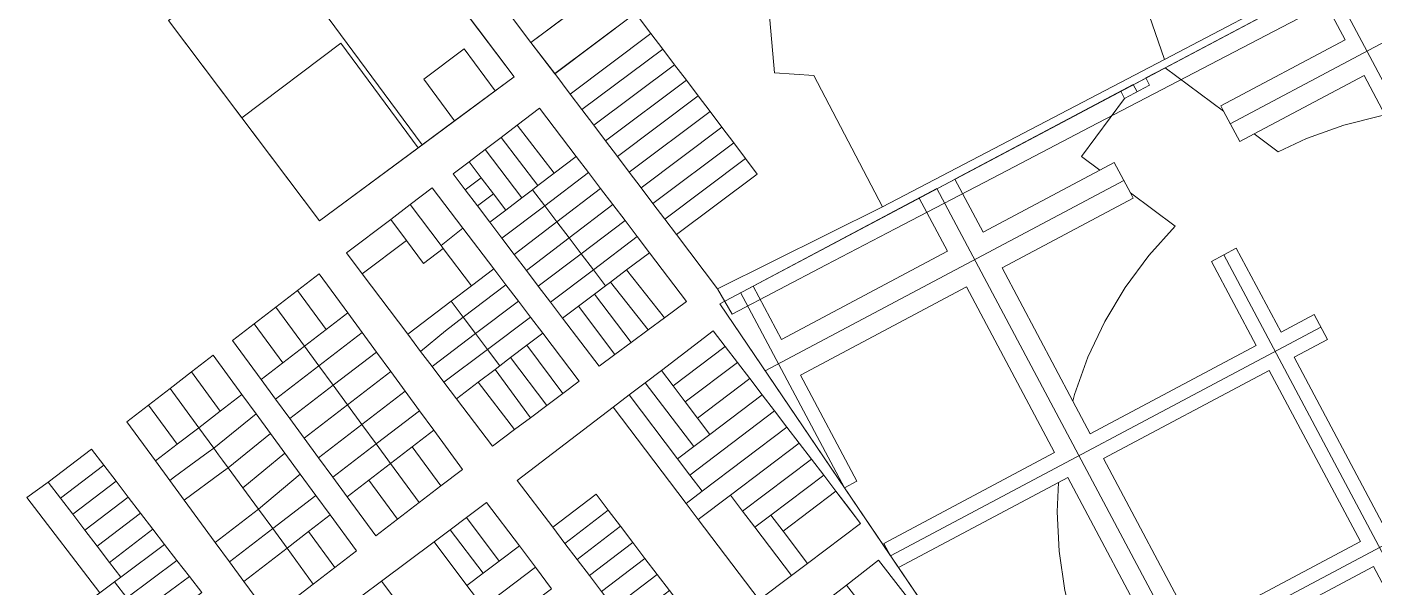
# Model space of a CAD drawing. Header units: metres. Extents: x 3873 to 16340, y -5213 to 3289.
# Drawn here: x 3890 to 4557, y 2263 to 2540 of the extents above; entities that cross this region are included whole.
import ezdxf

# ---------------------------------------------------------------- set-up
doc = ezdxf.new("R2010")
doc.units = ezdxf.units.M
for name, color, linetype, lineweight, plot in [('CONTEXTO-MANZANAS', 8, 'Continuous', 0, False), ('CONTEXTO-PARCELAS', 9, 'Continuous', 0, False), ('LIMITE-INTERVENCION', 30, 'Continuous', 0, False), ('MANZANAS-PROPUESTAS', 33, 'Continuous', 0, False), ('SECTORES', 1, 'Continuous', 0, False), ('VERDE-PROPUESTO', 82, 'Continuous', 0, False), ('VIA-SECUNDARIA', 8, 'Continuous', 0, False), ('VIA-TERCIARIA', 9, 'Continuous', 0, False)]:
    doc.layers.add(name, color=color, linetype=linetype, lineweight=lineweight, plot=plot)

msp = doc.modelspace()

# ---------------------------------------------------------------- linework, layer by layer
at = {"layer": 'CONTEXTO-MANZANAS'}
for points in [[(4063.6, 2605.22), (4078.66, 2585.25), (4090.69, 2569.25), (4092.16, 2567.29), (4131.29, 2515.38), (4079, 2476.76), (4034.79, 2444.07), (3960, 2543.25), (3972.07, 2552.16), (4056.5, 2614.57), (4063.6, 2605.22)], [(4501, 2549.06), (4453.15, 2524.02), (4313.59, 2451), (4231.93, 2410.33), (4211.59, 2437.23), (4205.74, 2444.96), (4199.89, 2452.7), (4194.04, 2460.44), (4188.19, 2468.18), (4182.34, 2475.92), (4176.49, 2483.66), (4170.64, 2491.39), (4164.79, 2499.13), (4158.94, 2506.87), (4151.28, 2517), (4139.46, 2532.41), (4085.43, 2604.3)], [(4124.74, 2485.35), (4132.72, 2491.42), (4143.76, 2499.82), (4161.91, 2475.97), (4167.97, 2468.01), (4174, 2460.07), (4180.1, 2452.1), (4186.1, 2444.22), (4192.16, 2436.26), (4198.19, 2428.29), (4216.6, 2404.04), (4205.66, 2395.94), (4197.63, 2390.04), (4189.13, 2383.76), (4181.1, 2377.82), (4173.29, 2372.04), (4155.22, 2395.85), (4149.19, 2403.79), (4143.13, 2411.76), (4137.29, 2419.47), (4131.22, 2427.44), (4125.16, 2435.41), (4119.1, 2443.37), (4112.99, 2451.41), (4106.95, 2459.38), (4100.96, 2467.26), (4108.93, 2473.31), (4116.81, 2479.31), (4124.74, 2485.35)], [(4070.07, 2444.79), (4079.75, 2452.1), (4090.63, 2460.32), (4105.75, 2440.44), (4121.1, 2420.26), (4127.1, 2412.38), (4133.29, 2404.32), (4139.35, 2396.35), (4145.38, 2388.38), (4163.38, 2364.66), (4155.29, 2358.6), (4147.32, 2352.6), (4139.32, 2346.57), (4131.44, 2340.66), (4120.41, 2332.38), (4102.63, 2355.97), (4096.47, 2364.13), (4090.57, 2371.94), (4084.91, 2379.41), (4078.54, 2387.88), (4055.97, 2417.82), (4048.16, 2428.19), (4070.07, 2444.79)], [(4034.63, 2417.78), (4048.81, 2398.42), (4055.91, 2388.74), (4063, 2379.06), (4070.09, 2369.38), (4077.19, 2359.7), (4084.29, 2350.01), (4091.39, 2340.32), (4105.58, 2320.96), (4094.9, 2312.75), (4084.19, 2304.5), (4073.48, 2296.26), (4062.78, 2288.02), (4048.6, 2307.38), (4041.5, 2317.07), (4034.4, 2326.76), (4027.3, 2336.44), (4020.21, 2346.12), (4013.12, 2355.8), (4006.02, 2365.48), (3991.84, 2384.84), (4002.53, 2393.07), (4013.21, 2401.29), (4023.92, 2409.53), (4034.63, 2417.78)], [(4174.5, 2260.44), (4168.45, 2268.41), (4162.4, 2276.37), (4156.35, 2284.33), (4150.3, 2292.29), (4132.75, 2315.38), (4180.25, 2351.72), (4188.2, 2357.8), (4196.14, 2363.88), (4204.08, 2369.96), (4229.79, 2389.63)], [(4229.79, 2389.63), (4235.71, 2381.88), (4241.78, 2373.93), (4247.85, 2365.99), (4254.02, 2357.93), (4260.09, 2349.98), (4266.25, 2341.92), (4272.32, 2333.97), (4278.4, 2326.03), (4284.47, 2318.08), (4290.54, 2310.13), (4296.68, 2302.11), (4302.75, 2294.16), (4276.44, 2274.4), (4268.44, 2268.4), (4252.44, 2256.38)], [(3982.23, 2377.45), (3996.42, 2358.09), (4003.51, 2348.41), (4010.61, 2338.73), (4017.7, 2329.05), (4025.32, 2318.66), (4033.07, 2308.08), (4040.16, 2298.4), (4053.18, 2280.63), (4042.48, 2272.4), (4031.78, 2264.16), (4010.39, 2247.69), (3997.37, 2265.46), (3990.28, 2275.14), (3983.18, 2284.82), (3967.81, 2305.79), (3960.72, 2315.47), (3953.63, 2325.15), (3939.44, 2344.51), (3950.14, 2352.74), (3960.84, 2360.98), (3971.54, 2369.21), (3982.23, 2377.45)], [(4055.87, 2258.34), (4065.47, 2265.54), (4091.56, 2285.1), (4099.56, 2291.1), (4107.57, 2297.1), (4117.57, 2304.6)], [(4117.57, 2304.6), (4133.81, 2283.04), (4141.79, 2272.45), (4149.76, 2261.87)], [(4287.85, 2257.52), (4295.72, 2263.69), (4311.53, 2275.93), (4333.3, 2247.9)]]:
    msp.add_lwpolyline(points, dxfattribs=at)
at = {"layer": 'CONTEXTO-PARCELAS'}
for points in [[(4231.93, 2410.33), (4313.59, 2451), (4453.17, 2523.96), (4501, 2549.06), (4536.45, 2567.54), (4554.49, 2577.21), (4575.26, 2587.77), (4906.15, 2763.99), (5248.08, 2937.84), (5255.33, 2931.81), (5219.72, 2913.83), (5166.37, 2886.38), (4855.83, 2726.07), (4582.83, 2577.44), (4416.19, 2490.39), (4371.78, 2467.19), (4319.92, 2440.11), (4285.66, 2422.21), (4239.12, 2397.9), (4231.93, 2410.33)], [(4231.93, 2410.33), (4313.59, 2451), (4453.17, 2523.96), (4501, 2549.06), (4536.45, 2567.54), (4554.49, 2577.21), (4575.26, 2587.77), (4906.15, 2763.99), (5248.08, 2937.84), (5255.33, 2931.81), (5219.72, 2913.83), (5166.37, 2886.38), (4855.83, 2726.07), (4582.83, 2577.44), (4416.19, 2490.39), (4371.78, 2467.19), (4319.92, 2440.11), (4285.66, 2422.21), (4239.12, 2397.9), (4231.93, 2410.33)], [(4186.8, 2567.81), (4139.46, 2532.41), (4085.43, 2604.3), (4092.99, 2607.38), (4107.07, 2613.11), (4120.85, 2618.73), (4134.59, 2624.33), (4142.69, 2627.63), (4186.8, 2567.81)], [(4186.8, 2567.81), (4139.46, 2532.41), (4085.43, 2604.3), (4092.99, 2607.38), (4107.07, 2613.11), (4120.85, 2618.73), (4134.59, 2624.33), (4142.69, 2627.63), (4186.8, 2567.81)], [(4056.5, 2614.57), (4068.11, 2599.24), (4023.57, 2565.66), (4085.63, 2481.65), (4083.66, 2480.19), (4045.38, 2532), (3996.35, 2495.05), (3960, 2543.25), (4056.5, 2614.57)], [(4056.5, 2614.57), (4068.11, 2599.24), (4023.57, 2565.66), (4085.63, 2481.65), (4083.66, 2480.19), (4045.38, 2532), (3996.35, 2495.05), (3960, 2543.25), (4056.5, 2614.57)], [(4056.5, 2614.57), (4068.11, 2599.24), (4023.57, 2565.66), (4085.63, 2481.65), (4083.66, 2480.19), (4045.38, 2532), (3996.35, 2495.05), (3960, 2543.25), (4056.5, 2614.57)], [(4186.85, 2567.74), (4227.66, 2597.12), (4220.97, 2606.32), (4225.14, 2609.3), (4229.21, 2612.2), (4236.35, 2615.84), (4239.35, 2610.76), (4283.04, 2607.68), (4281.27, 2588.31), (4253.71, 2590.54), (4191.36, 2546.88), (4151.33, 2516.92), (4139.51, 2532.33), (4186.85, 2567.74)], [(4186.85, 2567.74), (4227.66, 2597.12), (4220.97, 2606.32), (4225.14, 2609.3), (4229.21, 2612.2), (4236.35, 2615.84), (4239.35, 2610.76), (4283.04, 2607.68), (4281.27, 2588.31), (4253.71, 2590.54), (4191.36, 2546.88), (4151.33, 2516.92), (4139.51, 2532.33), (4186.85, 2567.74)], [(4023.57, 2565.66), (4068.11, 2599.24), (4131.29, 2515.38), (4121.85, 2508.41), (4106.38, 2529.32), (4086.41, 2514.29), (4101.73, 2493.55), (4085.63, 2481.65), (4023.57, 2565.66)], [(4023.57, 2565.66), (4068.11, 2599.24), (4131.29, 2515.38), (4121.85, 2508.41), (4106.38, 2529.32), (4086.41, 2514.29), (4101.73, 2493.55), (4085.63, 2481.65), (4023.57, 2565.66)], [(4023.57, 2565.66), (4068.11, 2599.24), (4131.29, 2515.38), (4121.85, 2508.41), (4106.38, 2529.32), (4086.41, 2514.29), (4101.73, 2493.55), (4085.63, 2481.65), (4023.57, 2565.66)], [(4484.6, 2596.9), (4501, 2549.06), (4453.15, 2524.02), (4436.75, 2571.87), (4484.6, 2596.9)], [(4484.6, 2596.9), (4501, 2549.06), (4453.15, 2524.02), (4436.75, 2571.87), (4484.6, 2596.9)], [(4191.31, 2546.95), (4253.65, 2590.62), (4260.16, 2517.43), (4279.6, 2515.97), (4313.59, 2451), (4231.93, 2410.33), (4211.59, 2437.23), (4251.59, 2467.23), (4245.74, 2474.96), (4239.89, 2482.7), (4234.04, 2490.44), (4228.19, 2498.18), (4222.34, 2505.91), (4216.49, 2513.65), (4210.64, 2521.39), (4204.79, 2529.13), (4198.94, 2536.86), (4191.31, 2546.95)], [(4191.31, 2546.95), (4253.65, 2590.62), (4260.16, 2517.43), (4279.6, 2515.97), (4313.59, 2451), (4231.93, 2410.33), (4211.59, 2437.23), (4251.59, 2467.23), (4245.74, 2474.96), (4239.89, 2482.7), (4234.04, 2490.44), (4228.19, 2498.18), (4222.34, 2505.91), (4216.49, 2513.65), (4210.64, 2521.39), (4204.79, 2529.13), (4198.94, 2536.86), (4191.31, 2546.95)], [(4313.59, 2451), (4279.6, 2515.97), (4260.16, 2517.43), (4253.65, 2590.62)], [(4313.59, 2451), (4279.6, 2515.97), (4260.16, 2517.43), (4253.65, 2590.62)], [(4436.75, 2571.87), (4453.15, 2524.02), (4313.59, 2451)], [(4436.75, 2571.87), (4453.15, 2524.02), (4313.59, 2451)], [(4198.94, 2536.86), (4158.94, 2506.87), (4151.28, 2517), (4191.31, 2546.95), (4198.94, 2536.86)], [(4198.94, 2536.86), (4158.94, 2506.87), (4151.28, 2517), (4191.31, 2546.95), (4198.94, 2536.86)], [(4204.79, 2529.13), (4164.79, 2499.13), (4158.94, 2506.87), (4198.94, 2536.86), (4204.79, 2529.13)], [(4204.79, 2529.13), (4164.79, 2499.13), (4158.94, 2506.87), (4198.94, 2536.86), (4204.79, 2529.13)], [(3996.35, 2495.05), (4045.38, 2532), (4083.66, 2480.19), (4034.79, 2444.07), (3996.35, 2495.05)], [(3996.35, 2495.05), (4045.38, 2532), (4083.66, 2480.19), (4034.79, 2444.07), (3996.35, 2495.05)], [(3996.35, 2495.05), (4045.38, 2532), (4083.66, 2480.19), (4034.79, 2444.07), (3996.35, 2495.05)], [(4086.41, 2514.29), (4106.38, 2529.32), (4121.85, 2508.41), (4101.73, 2493.55), (4086.41, 2514.29)], [(4086.41, 2514.29), (4106.38, 2529.32), (4121.85, 2508.41), (4101.73, 2493.55), (4086.41, 2514.29)], [(4086.41, 2514.29), (4106.38, 2529.32), (4121.85, 2508.41), (4101.73, 2493.55), (4086.41, 2514.29)], [(4210.64, 2521.39), (4170.64, 2491.39), (4164.79, 2499.13), (4204.79, 2529.13), (4210.64, 2521.39)], [(4210.64, 2521.39), (4170.64, 2491.39), (4164.79, 2499.13), (4204.79, 2529.13), (4210.64, 2521.39)], [(4216.49, 2513.65), (4176.49, 2483.66), (4170.64, 2491.39), (4210.64, 2521.39), (4216.49, 2513.65)], [(4216.49, 2513.65), (4176.49, 2483.66), (4170.64, 2491.39), (4210.64, 2521.39), (4216.49, 2513.65)], [(4222.34, 2505.91), (4182.34, 2475.92), (4176.49, 2483.66), (4216.49, 2513.65), (4222.34, 2505.91)], [(4222.34, 2505.91), (4182.34, 2475.92), (4176.49, 2483.66), (4216.49, 2513.65), (4222.34, 2505.91)], [(4228.19, 2498.18), (4188.19, 2468.18), (4182.34, 2475.92), (4222.34, 2505.91), (4228.19, 2498.18)], [(4228.19, 2498.18), (4188.19, 2468.18), (4182.34, 2475.92), (4222.34, 2505.91), (4228.19, 2498.18)], [(4132.72, 2491.42), (4143.76, 2499.82), (4161.91, 2475.97), (4150.94, 2467.6), (4132.72, 2491.42)], [(4132.72, 2491.42), (4143.76, 2499.82), (4161.91, 2475.97), (4150.94, 2467.6), (4132.72, 2491.42)], [(4234.04, 2490.44), (4194.04, 2460.44), (4188.19, 2468.18), (4228.19, 2498.18), (4234.04, 2490.44)], [(4234.04, 2490.44), (4194.04, 2460.44), (4188.19, 2468.18), (4228.19, 2498.18), (4234.04, 2490.44)], [(4142.97, 2461.54), (4124.74, 2485.35), (4132.72, 2491.42), (4150.94, 2467.6), (4142.97, 2461.54)], [(4142.97, 2461.54), (4124.74, 2485.35), (4132.72, 2491.42), (4150.94, 2467.6), (4142.97, 2461.54)], [(4239.89, 2482.7), (4199.89, 2452.7), (4194.04, 2460.44), (4234.04, 2490.44), (4239.89, 2482.7)], [(4239.89, 2482.7), (4199.89, 2452.7), (4194.04, 2460.44), (4234.04, 2490.44), (4239.89, 2482.7)], [(4142.97, 2461.54), (4140.29, 2459.47), (4135.04, 2455.47), (4116.81, 2479.31), (4124.74, 2485.35), (4142.97, 2461.54)], [(4142.97, 2461.54), (4140.29, 2459.47), (4135.04, 2455.47), (4116.81, 2479.31), (4124.74, 2485.35), (4142.97, 2461.54)], [(4245.74, 2474.96), (4205.74, 2444.96), (4199.89, 2452.7), (4239.89, 2482.7), (4245.74, 2474.96)], [(4245.74, 2474.96), (4205.74, 2444.96), (4199.89, 2452.7), (4239.89, 2482.7), (4245.74, 2474.96)], [(4127.07, 2449.41), (4120.96, 2457.46), (4114.91, 2465.42), (4108.93, 2473.31), (4116.81, 2479.31), (4135.04, 2455.47), (4127.07, 2449.41)], [(4127.07, 2449.41), (4120.96, 2457.46), (4114.91, 2465.42), (4108.93, 2473.31), (4116.81, 2479.31), (4135.04, 2455.47), (4127.07, 2449.41)], [(4150.94, 2467.6), (4161.91, 2475.97), (4167.97, 2468.01), (4146.32, 2451.54), (4140.29, 2459.47), (4142.97, 2461.54), (4150.94, 2467.6)], [(4150.94, 2467.6), (4161.91, 2475.97), (4167.97, 2468.01), (4146.32, 2451.54), (4140.29, 2459.47), (4142.97, 2461.54), (4150.94, 2467.6)], [(4251.59, 2467.23), (4211.59, 2437.23), (4205.74, 2444.96), (4245.74, 2474.96), (4251.59, 2467.23)], [(4251.59, 2467.23), (4211.59, 2437.23), (4205.74, 2444.96), (4245.74, 2474.96), (4251.59, 2467.23)], [(4108.93, 2473.31), (4114.91, 2465.42), (4106.95, 2459.38), (4100.96, 2467.26), (4108.93, 2473.31)], [(4108.93, 2473.31), (4114.91, 2465.42), (4106.95, 2459.38), (4100.96, 2467.26), (4108.93, 2473.31)], [(4146.32, 2451.54), (4167.97, 2468.01), (4174, 2460.07), (4152.38, 2443.57), (4146.32, 2451.54)], [(4146.32, 2451.54), (4167.97, 2468.01), (4174, 2460.07), (4152.38, 2443.57), (4146.32, 2451.54)], [(4114.91, 2465.42), (4120.96, 2457.46), (4112.99, 2451.41), (4106.95, 2459.38), (4114.91, 2465.42)], [(4114.91, 2465.42), (4120.96, 2457.46), (4112.99, 2451.41), (4106.95, 2459.38), (4114.91, 2465.42)], [(4095.04, 2431.79), (4079.75, 2452.1), (4090.63, 2460.32), (4105.75, 2440.44), (4095.04, 2431.79)], [(4095.04, 2431.79), (4079.75, 2452.1), (4090.63, 2460.32), (4105.75, 2440.44), (4095.04, 2431.79)], [(4095.04, 2431.79), (4079.75, 2452.1), (4090.63, 2460.32), (4105.75, 2440.44), (4095.04, 2431.79)], [(4119.1, 2443.37), (4112.99, 2451.41), (4120.96, 2457.46), (4127.07, 2449.41), (4119.1, 2443.37)], [(4119.1, 2443.37), (4112.99, 2451.41), (4120.96, 2457.46), (4127.07, 2449.41), (4119.1, 2443.37)], [(4119.1, 2443.37), (4127.07, 2449.41), (4135.04, 2455.47), (4140.29, 2459.47), (4146.32, 2451.54), (4125.16, 2435.41), (4119.1, 2443.37)], [(4119.1, 2443.37), (4127.07, 2449.41), (4135.04, 2455.47), (4140.29, 2459.47), (4146.32, 2451.54), (4125.16, 2435.41), (4119.1, 2443.37)], [(4158.44, 2435.6), (4152.38, 2443.57), (4174, 2460.07), (4180.1, 2452.1), (4158.44, 2435.6)], [(4158.44, 2435.6), (4152.38, 2443.57), (4174, 2460.07), (4180.1, 2452.1), (4158.44, 2435.6)], [(4086.35, 2422.97), (4077.85, 2434.35), (4070.07, 2444.79), (4079.75, 2452.1), (4095.04, 2431.79), (4096.13, 2430.35), (4086.35, 2422.97)], [(4086.35, 2422.97), (4077.85, 2434.35), (4070.07, 2444.79), (4079.75, 2452.1), (4095.04, 2431.79), (4096.13, 2430.35), (4086.35, 2422.97)], [(4086.35, 2422.97), (4077.85, 2434.35), (4070.07, 2444.79), (4079.75, 2452.1), (4095.04, 2431.79), (4096.13, 2430.35), (4086.35, 2422.97)], [(4125.16, 2435.41), (4146.32, 2451.54), (4152.38, 2443.57), (4131.22, 2427.44), (4125.16, 2435.41)], [(4125.16, 2435.41), (4146.32, 2451.54), (4152.38, 2443.57), (4131.22, 2427.44), (4125.16, 2435.41)], [(4158.44, 2435.6), (4180.1, 2452.1), (4186.1, 2444.22), (4164.35, 2427.79), (4158.44, 2435.6)], [(4158.44, 2435.6), (4180.1, 2452.1), (4186.1, 2444.22), (4164.35, 2427.79), (4158.44, 2435.6)], [(4048.16, 2428.19), (4070.07, 2444.79), (4077.85, 2434.35), (4055.97, 2417.82), (4048.16, 2428.19)], [(4048.16, 2428.19), (4070.07, 2444.79), (4077.85, 2434.35), (4055.97, 2417.82), (4048.16, 2428.19)], [(4048.16, 2428.19), (4070.07, 2444.79), (4077.85, 2434.35), (4055.97, 2417.82), (4048.16, 2428.19)], [(4137.29, 2419.47), (4131.22, 2427.44), (4152.38, 2443.57), (4158.44, 2435.6), (4137.29, 2419.47)], [(4137.29, 2419.47), (4131.22, 2427.44), (4152.38, 2443.57), (4158.44, 2435.6), (4137.29, 2419.47)], [(4164.35, 2427.79), (4186.1, 2444.22), (4192.16, 2436.26), (4170.41, 2419.82), (4164.35, 2427.79)], [(4164.35, 2427.79), (4186.1, 2444.22), (4192.16, 2436.26), (4170.41, 2419.82), (4164.35, 2427.79)], [(4110.04, 2411.85), (4096.13, 2430.35), (4095.04, 2431.79), (4105.75, 2440.44), (4121.1, 2420.26), (4110.04, 2411.85)], [(4110.04, 2411.85), (4096.13, 2430.35), (4095.04, 2431.79), (4105.75, 2440.44), (4121.1, 2420.26), (4110.04, 2411.85)], [(4110.04, 2411.85), (4096.13, 2430.35), (4095.04, 2431.79), (4105.75, 2440.44), (4121.1, 2420.26), (4110.04, 2411.85)], [(4137.29, 2419.47), (4158.44, 2435.6), (4164.35, 2427.79), (4143.13, 2411.76), (4137.29, 2419.47)], [(4137.29, 2419.47), (4158.44, 2435.6), (4164.35, 2427.79), (4143.13, 2411.76), (4137.29, 2419.47)], [(4198.19, 2428.29), (4186.91, 2419.76), (4178.94, 2413.72), (4176.44, 2411.85), (4170.41, 2419.82), (4192.16, 2436.26), (4198.19, 2428.29)], [(4198.19, 2428.29), (4186.91, 2419.76), (4178.94, 2413.72), (4176.44, 2411.85), (4170.41, 2419.82), (4192.16, 2436.26), (4198.19, 2428.29)], [(4078.54, 2387.88), (4055.97, 2417.82), (4077.85, 2434.35), (4086.35, 2422.97), (4096.13, 2430.35), (4110.04, 2411.85), (4100.04, 2404.22), (4078.54, 2387.88)], [(4078.54, 2387.88), (4055.97, 2417.82), (4077.85, 2434.35), (4086.35, 2422.97), (4096.13, 2430.35), (4110.04, 2411.85), (4100.04, 2404.22), (4078.54, 2387.88)], [(4078.54, 2387.88), (4055.97, 2417.82), (4077.85, 2434.35), (4086.35, 2422.97), (4096.13, 2430.35), (4110.04, 2411.85), (4100.04, 2404.22), (4078.54, 2387.88)], [(4149.19, 2403.79), (4143.13, 2411.76), (4164.35, 2427.79), (4170.41, 2419.82), (4149.19, 2403.79)], [(4149.19, 2403.79), (4143.13, 2411.76), (4164.35, 2427.79), (4170.41, 2419.82), (4149.19, 2403.79)], [(4186.91, 2419.76), (4198.19, 2428.29), (4216.6, 2404.04), (4205.66, 2395.94), (4186.91, 2419.76)], [(4186.91, 2419.76), (4198.19, 2428.29), (4216.6, 2404.04), (4205.66, 2395.94), (4186.91, 2419.76)], [(4034.63, 2417.78), (4048.81, 2398.42), (4038.12, 2390.18), (4023.92, 2409.53), (4034.63, 2417.78)], [(4034.63, 2417.78), (4048.81, 2398.42), (4038.12, 2390.18), (4023.92, 2409.53), (4034.63, 2417.78)], [(4034.63, 2417.78), (4048.81, 2398.42), (4038.12, 2390.18), (4023.92, 2409.53), (4034.63, 2417.78)], [(4106.04, 2396.29), (4100.04, 2404.22), (4110.04, 2411.85), (4121.1, 2420.26), (4127.1, 2412.38), (4106.04, 2396.29)], [(4106.04, 2396.29), (4100.04, 2404.22), (4110.04, 2411.85), (4121.1, 2420.26), (4127.1, 2412.38), (4106.04, 2396.29)], [(4106.04, 2396.29), (4100.04, 2404.22), (4110.04, 2411.85), (4121.1, 2420.26), (4127.1, 2412.38), (4106.04, 2396.29)], [(4149.19, 2403.79), (4170.41, 2419.82), (4176.44, 2411.85), (4170.94, 2407.69), (4163.13, 2401.79), (4155.22, 2395.85), (4149.19, 2403.79)], [(4149.19, 2403.79), (4170.41, 2419.82), (4176.44, 2411.85), (4170.94, 2407.69), (4163.13, 2401.79), (4155.22, 2395.85), (4149.19, 2403.79)], [(4197.63, 2390.04), (4178.94, 2413.72), (4186.91, 2419.76), (4205.66, 2395.94), (4197.63, 2390.04)], [(4197.63, 2390.04), (4178.94, 2413.72), (4186.91, 2419.76), (4205.66, 2395.94), (4197.63, 2390.04)], [(4023.92, 2409.53), (4038.12, 2390.18), (4027.42, 2381.95), (4013.21, 2401.29), (4023.92, 2409.53)], [(4023.92, 2409.53), (4038.12, 2390.18), (4027.42, 2381.95), (4013.21, 2401.29), (4023.92, 2409.53)], [(4023.92, 2409.53), (4038.12, 2390.18), (4027.42, 2381.95), (4013.21, 2401.29), (4023.92, 2409.53)], [(4106.04, 2396.29), (4127.1, 2412.38), (4133.29, 2404.32), (4112.1, 2388.26), (4106.04, 2396.29)], [(4106.04, 2396.29), (4127.1, 2412.38), (4133.29, 2404.32), (4112.1, 2388.26), (4106.04, 2396.29)], [(4106.04, 2396.29), (4127.1, 2412.38), (4133.29, 2404.32), (4112.1, 2388.26), (4106.04, 2396.29)], [(4163.13, 2401.79), (4170.94, 2407.69), (4189.13, 2383.76), (4181.1, 2377.82), (4163.13, 2401.79)], [(4163.13, 2401.79), (4170.94, 2407.69), (4189.13, 2383.76), (4181.1, 2377.82), (4163.13, 2401.79)], [(4189.13, 2383.76), (4170.94, 2407.69), (4176.44, 2411.85), (4178.94, 2413.72), (4197.63, 2390.04), (4189.13, 2383.76)], [(4189.13, 2383.76), (4170.94, 2407.69), (4176.44, 2411.85), (4178.94, 2413.72), (4197.63, 2390.04), (4189.13, 2383.76)], [(4013.21, 2401.29), (4027.42, 2381.95), (4016.72, 2373.71), (4002.53, 2393.07), (4013.21, 2401.29)], [(4013.21, 2401.29), (4027.42, 2381.95), (4016.72, 2373.71), (4002.53, 2393.07), (4013.21, 2401.29)], [(4013.21, 2401.29), (4027.42, 2381.95), (4016.72, 2373.71), (4002.53, 2393.07), (4013.21, 2401.29)], [(4078.54, 2387.88), (4100.04, 2404.22), (4106.04, 2396.29), (4097.16, 2389.51), (4084.91, 2379.41), (4078.54, 2387.88)], [(4078.54, 2387.88), (4100.04, 2404.22), (4106.04, 2396.29), (4097.16, 2389.51), (4084.91, 2379.41), (4078.54, 2387.88)], [(4078.54, 2387.88), (4100.04, 2404.22), (4106.04, 2396.29), (4097.16, 2389.51), (4084.91, 2379.41), (4078.54, 2387.88)], [(4118.07, 2380.35), (4112.1, 2388.26), (4133.29, 2404.32), (4139.35, 2396.35), (4118.07, 2380.35)], [(4118.07, 2380.35), (4112.1, 2388.26), (4133.29, 2404.32), (4139.35, 2396.35), (4118.07, 2380.35)], [(4118.07, 2380.35), (4112.1, 2388.26), (4133.29, 2404.32), (4139.35, 2396.35), (4118.07, 2380.35)], [(4173.29, 2372.04), (4155.22, 2395.85), (4163.13, 2401.79), (4181.1, 2377.82), (4173.29, 2372.04)], [(4173.29, 2372.04), (4155.22, 2395.85), (4163.13, 2401.79), (4181.1, 2377.82), (4173.29, 2372.04)], [(4055.91, 2388.74), (4034.51, 2372.27), (4027.42, 2381.95), (4038.12, 2390.18), (4048.81, 2398.42), (4055.91, 2388.74)], [(4055.91, 2388.74), (4034.51, 2372.27), (4027.42, 2381.95), (4038.12, 2390.18), (4048.81, 2398.42), (4055.91, 2388.74)], [(4055.91, 2388.74), (4034.51, 2372.27), (4027.42, 2381.95), (4038.12, 2390.18), (4048.81, 2398.42), (4055.91, 2388.74)], [(4090.57, 2371.94), (4084.91, 2379.41), (4097.16, 2389.51), (4106.04, 2396.29), (4112.1, 2388.26), (4090.57, 2371.94)], [(4090.57, 2371.94), (4084.91, 2379.41), (4097.16, 2389.51), (4106.04, 2396.29), (4112.1, 2388.26), (4090.57, 2371.94)], [(4090.57, 2371.94), (4084.91, 2379.41), (4097.16, 2389.51), (4106.04, 2396.29), (4112.1, 2388.26), (4090.57, 2371.94)], [(4124.13, 2372.29), (4118.07, 2380.35), (4139.35, 2396.35), (4145.38, 2388.38), (4137.47, 2382.41), (4129.47, 2376.35), (4124.13, 2372.29)], [(4124.13, 2372.29), (4118.07, 2380.35), (4139.35, 2396.35), (4145.38, 2388.38), (4137.47, 2382.41), (4129.47, 2376.35), (4124.13, 2372.29)], [(4124.13, 2372.29), (4118.07, 2380.35), (4139.35, 2396.35), (4145.38, 2388.38), (4137.47, 2382.41), (4129.47, 2376.35), (4124.13, 2372.29)], [(4002.53, 2393.07), (4016.72, 2373.71), (4006.02, 2365.48), (3991.84, 2384.84), (4002.53, 2393.07)], [(4002.53, 2393.07), (4016.72, 2373.71), (4006.02, 2365.48), (3991.84, 2384.84), (4002.53, 2393.07)], [(4002.53, 2393.07), (4016.72, 2373.71), (4006.02, 2365.48), (3991.84, 2384.84), (4002.53, 2393.07)], [(4063, 2379.06), (4041.61, 2362.59), (4034.51, 2372.27), (4055.91, 2388.74), (4063, 2379.06)], [(4063, 2379.06), (4041.61, 2362.59), (4034.51, 2372.27), (4055.91, 2388.74), (4063, 2379.06)], [(4063, 2379.06), (4041.61, 2362.59), (4034.51, 2372.27), (4055.91, 2388.74), (4063, 2379.06)], [(4096.47, 2364.13), (4090.57, 2371.94), (4112.1, 2388.26), (4118.07, 2380.35), (4096.47, 2364.13)], [(4096.47, 2364.13), (4090.57, 2371.94), (4112.1, 2388.26), (4118.07, 2380.35), (4096.47, 2364.13)], [(4096.47, 2364.13), (4090.57, 2371.94), (4112.1, 2388.26), (4118.07, 2380.35), (4096.47, 2364.13)], [(4155.29, 2358.6), (4137.47, 2382.41), (4145.38, 2388.38), (4163.38, 2364.66), (4155.29, 2358.6)], [(4155.29, 2358.6), (4137.47, 2382.41), (4145.38, 2388.38), (4163.38, 2364.66), (4155.29, 2358.6)], [(4155.29, 2358.6), (4137.47, 2382.41), (4145.38, 2388.38), (4163.38, 2364.66), (4155.29, 2358.6)], [(4235.71, 2381.88), (4209.87, 2362.31), (4204.08, 2369.96), (4229.79, 2389.63), (4235.71, 2381.88)], [(4235.71, 2381.88), (4209.87, 2362.31), (4204.08, 2369.96), (4229.79, 2389.63), (4235.71, 2381.88)], [(4006.02, 2365.48), (4016.72, 2373.71), (4027.42, 2381.95), (4034.51, 2372.27), (4013.12, 2355.8), (4006.02, 2365.48)], [(4006.02, 2365.48), (4016.72, 2373.71), (4027.42, 2381.95), (4034.51, 2372.27), (4013.12, 2355.8), (4006.02, 2365.48)], [(4006.02, 2365.48), (4016.72, 2373.71), (4027.42, 2381.95), (4034.51, 2372.27), (4013.12, 2355.8), (4006.02, 2365.48)], [(4129.47, 2376.35), (4137.47, 2382.41), (4155.29, 2358.6), (4147.32, 2352.6), (4129.47, 2376.35)], [(4129.47, 2376.35), (4137.47, 2382.41), (4155.29, 2358.6), (4147.32, 2352.6), (4129.47, 2376.35)], [(4129.47, 2376.35), (4137.47, 2382.41), (4155.29, 2358.6), (4147.32, 2352.6), (4129.47, 2376.35)], [(4241.78, 2373.93), (4215.9, 2354.34), (4209.87, 2362.31), (4235.71, 2381.88), (4241.78, 2373.93)], [(4241.78, 2373.93), (4215.9, 2354.34), (4209.87, 2362.31), (4235.71, 2381.88), (4241.78, 2373.93)], [(3996.42, 2358.09), (3985.72, 2349.85), (3971.54, 2369.21), (3982.23, 2377.45), (3996.42, 2358.09)], [(3996.42, 2358.09), (3985.72, 2349.85), (3971.54, 2369.21), (3982.23, 2377.45), (3996.42, 2358.09)], [(4070.09, 2369.38), (4048.71, 2352.9), (4041.61, 2362.59), (4063, 2379.06), (4070.09, 2369.38)], [(4070.09, 2369.38), (4048.71, 2352.9), (4041.61, 2362.59), (4063, 2379.06), (4070.09, 2369.38)], [(4070.09, 2369.38), (4048.71, 2352.9), (4041.61, 2362.59), (4063, 2379.06), (4070.09, 2369.38)], [(4124.13, 2372.29), (4121.79, 2370.51), (4113.47, 2364.19), (4102.63, 2355.97), (4096.47, 2364.13), (4118.07, 2380.35), (4124.13, 2372.29)], [(4124.13, 2372.29), (4121.79, 2370.51), (4113.47, 2364.19), (4102.63, 2355.97), (4096.47, 2364.13), (4118.07, 2380.35), (4124.13, 2372.29)], [(4124.13, 2372.29), (4121.79, 2370.51), (4113.47, 2364.19), (4102.63, 2355.97), (4096.47, 2364.13), (4118.07, 2380.35), (4124.13, 2372.29)], [(4139.32, 2346.57), (4121.79, 2370.51), (4124.13, 2372.29), (4129.47, 2376.35), (4147.32, 2352.6), (4139.32, 2346.57)], [(4139.32, 2346.57), (4121.79, 2370.51), (4124.13, 2372.29), (4129.47, 2376.35), (4147.32, 2352.6), (4139.32, 2346.57)], [(4139.32, 2346.57), (4121.79, 2370.51), (4124.13, 2372.29), (4129.47, 2376.35), (4147.32, 2352.6), (4139.32, 2346.57)], [(3971.54, 2369.21), (3985.72, 2349.85), (3975.02, 2341.62), (3960.84, 2360.98), (3971.54, 2369.21)], [(3971.54, 2369.21), (3985.72, 2349.85), (3975.02, 2341.62), (3960.84, 2360.98), (3971.54, 2369.21)], [(4013.12, 2355.8), (4034.51, 2372.27), (4041.61, 2362.59), (4020.21, 2346.12), (4013.12, 2355.8)], [(4013.12, 2355.8), (4034.51, 2372.27), (4041.61, 2362.59), (4020.21, 2346.12), (4013.12, 2355.8)], [(4013.12, 2355.8), (4034.51, 2372.27), (4041.61, 2362.59), (4020.21, 2346.12), (4013.12, 2355.8)], [(4077.19, 2359.7), (4055.79, 2343.23), (4048.71, 2352.9), (4070.09, 2369.38), (4077.19, 2359.7)], [(4077.19, 2359.7), (4055.79, 2343.23), (4048.71, 2352.9), (4070.09, 2369.38), (4077.19, 2359.7)], [(4077.19, 2359.7), (4055.79, 2343.23), (4048.71, 2352.9), (4070.09, 2369.38), (4077.19, 2359.7)], [(4113.47, 2364.19), (4121.79, 2370.51), (4139.32, 2346.57), (4131.44, 2340.66), (4113.47, 2364.19)], [(4113.47, 2364.19), (4121.79, 2370.51), (4139.32, 2346.57), (4131.44, 2340.66), (4113.47, 2364.19)], [(4113.47, 2364.19), (4121.79, 2370.51), (4139.32, 2346.57), (4131.44, 2340.66), (4113.47, 2364.19)], [(4204.08, 2369.96), (4209.87, 2362.31), (4215.9, 2354.34), (4222.03, 2346.25), (4228.07, 2338.28), (4220.09, 2332.24), (4196.14, 2363.88), (4204.08, 2369.96)], [(4204.08, 2369.96), (4209.87, 2362.31), (4215.9, 2354.34), (4222.03, 2346.25), (4228.07, 2338.28), (4220.09, 2332.24), (4196.14, 2363.88), (4204.08, 2369.96)], [(4247.85, 2365.99), (4222.03, 2346.25), (4215.9, 2354.34), (4241.78, 2373.93), (4247.85, 2365.99)], [(4247.85, 2365.99), (4222.03, 2346.25), (4215.9, 2354.34), (4241.78, 2373.93), (4247.85, 2365.99)], [(4020.21, 2346.12), (4041.61, 2362.59), (4048.71, 2352.9), (4027.3, 2336.44), (4020.21, 2346.12)], [(4020.21, 2346.12), (4041.61, 2362.59), (4048.71, 2352.9), (4027.3, 2336.44), (4020.21, 2346.12)], [(4020.21, 2346.12), (4041.61, 2362.59), (4048.71, 2352.9), (4027.3, 2336.44), (4020.21, 2346.12)], [(4102.63, 2355.97), (4113.47, 2364.19), (4131.44, 2340.66), (4120.41, 2332.38), (4102.63, 2355.97)], [(4102.63, 2355.97), (4113.47, 2364.19), (4131.44, 2340.66), (4120.41, 2332.38), (4102.63, 2355.97)], [(4102.63, 2355.97), (4113.47, 2364.19), (4131.44, 2340.66), (4120.41, 2332.38), (4102.63, 2355.97)], [(4196.14, 2363.88), (4220.09, 2332.24), (4212.12, 2326.2), (4188.2, 2357.8), (4196.14, 2363.88)], [(4196.14, 2363.88), (4220.09, 2332.24), (4212.12, 2326.2), (4188.2, 2357.8), (4196.14, 2363.88)], [(4254.02, 2357.93), (4228.07, 2338.28), (4222.03, 2346.25), (4247.85, 2365.99), (4254.02, 2357.93)], [(4254.02, 2357.93), (4228.07, 2338.28), (4222.03, 2346.25), (4247.85, 2365.99), (4254.02, 2357.93)], [(3960.84, 2360.98), (3975.02, 2341.62), (3964.33, 2333.38), (3950.14, 2352.74), (3960.84, 2360.98)], [(3960.84, 2360.98), (3975.02, 2341.62), (3964.33, 2333.38), (3950.14, 2352.74), (3960.84, 2360.98)], [(4003.51, 2348.41), (3982.5, 2331.43), (3975.02, 2341.62), (3985.72, 2349.85), (3996.42, 2358.09), (4003.51, 2348.41)], [(4003.51, 2348.41), (3982.5, 2331.43), (3975.02, 2341.62), (3985.72, 2349.85), (3996.42, 2358.09), (4003.51, 2348.41)], [(4084.29, 2350.01), (4062.89, 2333.54), (4055.79, 2343.23), (4077.19, 2359.7), (4084.29, 2350.01)], [(4084.29, 2350.01), (4062.89, 2333.54), (4055.79, 2343.23), (4077.19, 2359.7), (4084.29, 2350.01)], [(4084.29, 2350.01), (4062.89, 2333.54), (4055.79, 2343.23), (4077.19, 2359.7), (4084.29, 2350.01)], [(4216.32, 2304.1), (4180.25, 2351.72), (4188.2, 2357.8), (4212.12, 2326.2), (4218.24, 2318.13), (4224.29, 2310.14), (4216.32, 2304.1)], [(4216.32, 2304.1), (4180.25, 2351.72), (4188.2, 2357.8), (4212.12, 2326.2), (4218.24, 2318.13), (4224.29, 2310.14), (4216.32, 2304.1)], [(4260.09, 2349.98), (4218.24, 2318.13), (4212.12, 2326.2), (4220.09, 2332.24), (4228.07, 2338.28), (4254.02, 2357.93), (4260.09, 2349.98)], [(4260.09, 2349.98), (4218.24, 2318.13), (4212.12, 2326.2), (4220.09, 2332.24), (4228.07, 2338.28), (4254.02, 2357.93), (4260.09, 2349.98)], [(3950.14, 2352.74), (3964.33, 2333.38), (3953.63, 2325.15), (3939.44, 2344.51), (3950.14, 2352.74)], [(3950.14, 2352.74), (3964.33, 2333.38), (3953.63, 2325.15), (3939.44, 2344.51), (3950.14, 2352.74)], [(4010.61, 2338.73), (3989.59, 2321.76), (3986.79, 2325.58), (3984.9, 2328.16), (3982.5, 2331.43), (4003.51, 2348.41), (4010.61, 2338.73)], [(4010.61, 2338.73), (3989.59, 2321.76), (3986.79, 2325.58), (3984.9, 2328.16), (3982.5, 2331.43), (4003.51, 2348.41), (4010.61, 2338.73)], [(4027.3, 2336.44), (4048.71, 2352.9), (4055.79, 2343.23), (4034.4, 2326.76), (4027.3, 2336.44)], [(4027.3, 2336.44), (4048.71, 2352.9), (4055.79, 2343.23), (4034.4, 2326.76), (4027.3, 2336.44)], [(4027.3, 2336.44), (4048.71, 2352.9), (4055.79, 2343.23), (4034.4, 2326.76), (4027.3, 2336.44)], [(4069.99, 2323.85), (4062.89, 2333.54), (4084.29, 2350.01), (4091.39, 2340.32), (4080.69, 2332.09), (4069.99, 2323.85)], [(4069.99, 2323.85), (4062.89, 2333.54), (4084.29, 2350.01), (4091.39, 2340.32), (4080.69, 2332.09), (4069.99, 2323.85)], [(4069.99, 2323.85), (4062.89, 2333.54), (4084.29, 2350.01), (4091.39, 2340.32), (4080.69, 2332.09), (4069.99, 2323.85)], [(4180.25, 2351.72), (4216.32, 2304.1), (4222.35, 2296.13), (4252.45, 2256.39), (4225.35, 2236.04), (4219, 2244.41), (4212.62, 2252.81), (4213.68, 2253.61), (4208.05, 2260.93), (4202, 2268.89), (4195.95, 2276.85), (4189.9, 2284.81), (4183.85, 2292.78), (4177.8, 2300.74), (4171.74, 2308.7), (4150.3, 2292.29), (4132.75, 2315.38), (4180.25, 2351.72)], [(4180.25, 2351.72), (4216.32, 2304.1), (4222.35, 2296.13), (4252.45, 2256.39), (4225.35, 2236.04), (4219, 2244.41), (4212.62, 2252.81), (4213.68, 2253.61), (4208.05, 2260.93), (4202, 2268.89), (4195.95, 2276.85), (4189.9, 2284.81), (4183.85, 2292.78), (4177.8, 2300.74), (4171.74, 2308.7), (4150.3, 2292.29), (4132.75, 2315.38), (4180.25, 2351.72)], [(4224.29, 2310.14), (4218.24, 2318.13), (4260.09, 2349.98), (4266.25, 2341.92), (4224.29, 2310.14)], [(4224.29, 2310.14), (4218.24, 2318.13), (4260.09, 2349.98), (4266.25, 2341.92), (4224.29, 2310.14)], [(3975.02, 2341.62), (3982.5, 2331.43), (3979.75, 2329.42), (3971.2, 2323.16), (3963.1, 2317.22), (3960.72, 2315.47), (3953.63, 2325.15), (3964.33, 2333.38), (3975.02, 2341.62)], [(3975.02, 2341.62), (3982.5, 2331.43), (3979.75, 2329.42), (3971.2, 2323.16), (3963.1, 2317.22), (3960.72, 2315.47), (3953.63, 2325.15), (3964.33, 2333.38), (3975.02, 2341.62)], [(4034.4, 2326.76), (4055.79, 2343.23), (4062.89, 2333.54), (4041.5, 2317.07), (4034.4, 2326.76)], [(4034.4, 2326.76), (4055.79, 2343.23), (4062.89, 2333.54), (4041.5, 2317.07), (4034.4, 2326.76)], [(4034.4, 2326.76), (4055.79, 2343.23), (4062.89, 2333.54), (4041.5, 2317.07), (4034.4, 2326.76)], [(4266.25, 2341.92), (4272.32, 2333.97), (4238.3, 2308.2), (4222.35, 2296.13), (4216.32, 2304.1), (4224.29, 2310.14), (4266.25, 2341.92)], [(4266.25, 2341.92), (4272.32, 2333.97), (4238.3, 2308.2), (4222.35, 2296.13), (4216.32, 2304.1), (4224.29, 2310.14), (4266.25, 2341.92)], [(4017.7, 2329.05), (3996.86, 2311.82), (3989.59, 2321.76), (4010.61, 2338.73), (4017.7, 2329.05)], [(4017.7, 2329.05), (3996.86, 2311.82), (3989.59, 2321.76), (4010.61, 2338.73), (4017.7, 2329.05)], [(4094.9, 2312.75), (4080.69, 2332.09), (4091.39, 2340.32), (4105.58, 2320.96), (4094.9, 2312.75)], [(4094.9, 2312.75), (4080.69, 2332.09), (4091.39, 2340.32), (4105.58, 2320.96), (4094.9, 2312.75)], [(4094.9, 2312.75), (4080.69, 2332.09), (4091.39, 2340.32), (4105.58, 2320.96), (4094.9, 2312.75)], [(3928.01, 2323.1), (3906.57, 2306.69), (3900.49, 2314.63), (3921.94, 2331.04), (3928.01, 2323.1)], [(3928.01, 2323.1), (3906.57, 2306.69), (3900.49, 2314.63), (3921.94, 2331.04), (3928.01, 2323.1)], [(3960.72, 2315.47), (3963.1, 2317.22), (3971.2, 2323.16), (3979.75, 2329.42), (3982.5, 2331.43), (3984.9, 2328.16), (3986.79, 2325.58), (3989.59, 2321.76), (3986.19, 2319.26), (3967.81, 2305.79), (3960.72, 2315.47)], [(3960.72, 2315.47), (3963.1, 2317.22), (3971.2, 2323.16), (3979.75, 2329.42), (3982.5, 2331.43), (3984.9, 2328.16), (3986.79, 2325.58), (3989.59, 2321.76), (3986.19, 2319.26), (3967.81, 2305.79), (3960.72, 2315.47)], [(4025.32, 2318.66), (4004.58, 2301.29), (3996.86, 2311.82), (4017.7, 2329.05), (4025.32, 2318.66)], [(4025.32, 2318.66), (4004.58, 2301.29), (3996.86, 2311.82), (4017.7, 2329.05), (4025.32, 2318.66)], [(4041.5, 2317.07), (4062.89, 2333.54), (4069.99, 2323.85), (4059.3, 2315.62), (4048.6, 2307.38), (4041.5, 2317.07)], [(4041.5, 2317.07), (4062.89, 2333.54), (4069.99, 2323.85), (4059.3, 2315.62), (4048.6, 2307.38), (4041.5, 2317.07)], [(4041.5, 2317.07), (4062.89, 2333.54), (4069.99, 2323.85), (4059.3, 2315.62), (4048.6, 2307.38), (4041.5, 2317.07)], [(4084.19, 2304.5), (4069.97, 2323.83), (4080.69, 2332.09), (4094.9, 2312.75), (4084.19, 2304.5)], [(4084.19, 2304.5), (4069.97, 2323.83), (4080.69, 2332.09), (4094.9, 2312.75), (4084.19, 2304.5)], [(4084.19, 2304.5), (4069.97, 2323.83), (4080.69, 2332.09), (4094.9, 2312.75), (4084.19, 2304.5)], [(4272.32, 2333.97), (4278.4, 2326.03), (4244.33, 2300.23), (4238.3, 2308.2), (4272.32, 2333.97)], [(4272.32, 2333.97), (4278.4, 2326.03), (4244.33, 2300.23), (4238.3, 2308.2), (4272.32, 2333.97)], [(3934.09, 2315.15), (3912.65, 2298.75), (3906.57, 2306.69), (3928.01, 2323.1), (3934.09, 2315.15)], [(3934.09, 2315.15), (3912.65, 2298.75), (3906.57, 2306.69), (3928.01, 2323.1), (3934.09, 2315.15)], [(3967.81, 2305.79), (3986.19, 2319.26), (3989.59, 2321.76), (3996.86, 2311.82), (4004.58, 2301.29), (3983.18, 2284.82), (3967.81, 2305.79)], [(3967.81, 2305.79), (3986.19, 2319.26), (3989.59, 2321.76), (3996.86, 2311.82), (4004.58, 2301.29), (3983.18, 2284.82), (3967.81, 2305.79)], [(4073.48, 2296.26), (4059.3, 2315.62), (4069.97, 2323.83), (4084.19, 2304.5), (4073.48, 2296.26)], [(4073.48, 2296.26), (4059.3, 2315.62), (4069.97, 2323.83), (4084.19, 2304.5), (4073.48, 2296.26)], [(4073.48, 2296.26), (4059.3, 2315.62), (4069.97, 2323.83), (4084.19, 2304.5), (4073.48, 2296.26)], [(4278.4, 2326.03), (4284.47, 2318.08), (4258.34, 2298.3), (4250.38, 2292.26), (4244.33, 2300.23), (4278.4, 2326.03)], [(4278.4, 2326.03), (4284.47, 2318.08), (4258.34, 2298.3), (4250.38, 2292.26), (4244.33, 2300.23), (4278.4, 2326.03)], [(3900.49, 2314.63), (3906.57, 2306.69), (3912.65, 2298.75), (3918.72, 2290.81), (3924.8, 2282.86), (3930.88, 2274.92), (3936.49, 2267.58), (3933.32, 2265.22), (3926.07, 2259.85), (3889.99, 2306.96), (3900.49, 2314.63)], [(3900.49, 2314.63), (3906.57, 2306.69), (3912.65, 2298.75), (3918.72, 2290.81), (3924.8, 2282.86), (3930.88, 2274.92), (3936.49, 2267.58), (3933.32, 2265.22), (3926.07, 2259.85), (3889.99, 2306.96), (3900.49, 2314.63)], [(3940.17, 2307.21), (3918.72, 2290.81), (3912.65, 2298.75), (3934.09, 2315.15), (3940.17, 2307.21)], [(3940.17, 2307.21), (3918.72, 2290.81), (3912.65, 2298.75), (3934.09, 2315.15), (3940.17, 2307.21)], [(4033.07, 2308.08), (4011.67, 2291.61), (4004.58, 2301.29), (4025.32, 2318.66), (4033.07, 2308.08)], [(4033.07, 2308.08), (4011.67, 2291.61), (4004.58, 2301.29), (4025.32, 2318.66), (4033.07, 2308.08)], [(4048.6, 2307.38), (4059.3, 2315.62), (4073.48, 2296.26), (4062.78, 2288.02), (4048.6, 2307.38)], [(4048.6, 2307.38), (4059.3, 2315.62), (4073.48, 2296.26), (4062.78, 2288.02), (4048.6, 2307.38)], [(4048.6, 2307.38), (4059.3, 2315.62), (4073.48, 2296.26), (4062.78, 2288.02), (4048.6, 2307.38)], [(4284.47, 2318.08), (4290.54, 2310.13), (4264.38, 2290.33), (4258.34, 2298.3), (4284.47, 2318.08)], [(4284.47, 2318.08), (4290.54, 2310.13), (4264.38, 2290.33), (4258.34, 2298.3), (4284.47, 2318.08)], [(4040.16, 2298.4), (4029.46, 2290.16), (4018.76, 2281.93), (4011.67, 2291.61), (4033.07, 2308.08), (4040.16, 2298.4)], [(4040.16, 2298.4), (4029.46, 2290.16), (4018.76, 2281.93), (4011.67, 2291.61), (4033.07, 2308.08), (4040.16, 2298.4)], [(4150.3, 2292.29), (4171.74, 2308.7), (4177.8, 2300.74), (4156.35, 2284.33), (4150.3, 2292.29)], [(4150.3, 2292.29), (4171.74, 2308.7), (4177.8, 2300.74), (4156.35, 2284.33), (4150.3, 2292.29)], [(4238.3, 2308.2), (4244.33, 2300.23), (4250.38, 2292.26), (4268.44, 2268.4), (4252.45, 2256.39), (4222.35, 2296.13), (4238.3, 2308.2)], [(4238.3, 2308.2), (4244.33, 2300.23), (4250.38, 2292.26), (4268.44, 2268.4), (4252.45, 2256.39), (4222.35, 2296.13), (4238.3, 2308.2)], [(4290.54, 2310.13), (4302.75, 2294.16), (4276.44, 2274.4), (4264.38, 2290.33), (4290.54, 2310.13)], [(4290.54, 2310.13), (4302.75, 2294.16), (4276.44, 2274.4), (4264.38, 2290.33), (4290.54, 2310.13)], [(3946.24, 2299.27), (3924.8, 2282.86), (3918.72, 2290.81), (3940.17, 2307.21), (3946.24, 2299.27)], [(3946.24, 2299.27), (3924.8, 2282.86), (3918.72, 2290.81), (3940.17, 2307.21), (3946.24, 2299.27)], [(3983.18, 2284.82), (4004.58, 2301.29), (4011.67, 2291.61), (3990.28, 2275.14), (3983.18, 2284.82)], [(3983.18, 2284.82), (4004.58, 2301.29), (4011.67, 2291.61), (3990.28, 2275.14), (3983.18, 2284.82)], [(4117.56, 2304.6), (4133.81, 2283.04), (4123.83, 2275.51), (4107.57, 2297.1), (4117.56, 2304.6)], [(4117.56, 2304.6), (4133.81, 2283.04), (4123.83, 2275.51), (4107.57, 2297.1), (4117.56, 2304.6)], [(3952.32, 2291.33), (3930.88, 2274.92), (3924.8, 2282.86), (3946.24, 2299.27), (3952.32, 2291.33)], [(3952.32, 2291.33), (3930.88, 2274.92), (3924.8, 2282.86), (3946.24, 2299.27), (3952.32, 2291.33)], [(4053.18, 2280.63), (4042.48, 2272.4), (4029.46, 2290.16), (4040.16, 2298.4), (4053.18, 2280.63)], [(4053.18, 2280.63), (4042.48, 2272.4), (4029.46, 2290.16), (4040.16, 2298.4), (4053.18, 2280.63)], [(4123.83, 2275.51), (4115.84, 2269.5), (4099.56, 2291.1), (4107.57, 2297.1), (4123.83, 2275.51)], [(4123.83, 2275.51), (4115.84, 2269.5), (4099.56, 2291.1), (4107.57, 2297.1), (4123.83, 2275.51)], [(4156.35, 2284.33), (4177.8, 2300.74), (4183.85, 2292.78), (4162.4, 2276.37), (4156.35, 2284.33)], [(4156.35, 2284.33), (4177.8, 2300.74), (4183.85, 2292.78), (4162.4, 2276.37), (4156.35, 2284.33)], [(4258.34, 2298.3), (4264.38, 2290.33), (4276.44, 2274.4), (4268.44, 2268.4), (4250.38, 2292.26), (4258.34, 2298.3)], [(4258.34, 2298.3), (4264.38, 2290.33), (4276.44, 2274.4), (4268.44, 2268.4), (4250.38, 2292.26), (4258.34, 2298.3)], [(3958.16, 2283.69), (3936.49, 2267.58), (3930.88, 2274.92), (3952.32, 2291.33), (3958.16, 2283.69)], [(3958.16, 2283.69), (3936.49, 2267.58), (3930.88, 2274.92), (3952.32, 2291.33), (3958.16, 2283.69)], [(3990.28, 2275.14), (4011.67, 2291.61), (4018.76, 2281.93), (3997.37, 2265.46), (3990.28, 2275.14)], [(3990.28, 2275.14), (4011.67, 2291.61), (4018.76, 2281.93), (3997.37, 2265.46), (3990.28, 2275.14)], [(4029.46, 2290.16), (4042.48, 2272.4), (4031.78, 2264.16), (4018.76, 2281.93), (4029.46, 2290.16)], [(4029.46, 2290.16), (4042.48, 2272.4), (4031.78, 2264.16), (4018.76, 2281.93), (4029.46, 2290.16)], [(4115.84, 2269.5), (4107.85, 2263.48), (4091.56, 2285.1), (4099.56, 2291.1), (4115.84, 2269.5)], [(4115.84, 2269.5), (4107.85, 2263.48), (4091.56, 2285.1), (4099.56, 2291.1), (4115.84, 2269.5)], [(4162.4, 2276.37), (4183.85, 2292.78), (4189.9, 2284.81), (4168.45, 2268.41), (4162.4, 2276.37)], [(4162.4, 2276.37), (4183.85, 2292.78), (4189.9, 2284.81), (4168.45, 2268.41), (4162.4, 2276.37)], [(3939.38, 2257.29), (3933.32, 2265.22), (3936.49, 2267.58), (3958.16, 2283.69), (3964.25, 2275.76), (3939.38, 2257.29)], [(3939.38, 2257.29), (3933.32, 2265.22), (3936.49, 2267.58), (3958.16, 2283.69), (3964.25, 2275.76), (3939.38, 2257.29)], [(3997.37, 2265.46), (4018.76, 2281.93), (4031.78, 2264.16), (4010.39, 2247.69), (3997.37, 2265.46)], [(3997.37, 2265.46), (4018.76, 2281.93), (4031.78, 2264.16), (4010.39, 2247.69), (3997.37, 2265.46)], [(4091.56, 2285.1), (4107.85, 2263.48), (4115.83, 2252.9), (4123.8, 2242.31), (4131.77, 2231.73), (4139.75, 2221.15), (4163.78, 2189.26), (4137.91, 2170.34), (4123.38, 2189.44), (4116.11, 2198.99), (4108.84, 2208.54), (4101.58, 2218.09), (4092.88, 2229.09), (4065.47, 2265.54), (4091.56, 2285.1)], [(4091.56, 2285.1), (4107.85, 2263.48), (4115.83, 2252.9), (4123.8, 2242.31), (4131.77, 2231.73), (4139.75, 2221.15), (4163.78, 2189.26), (4137.91, 2170.34), (4123.38, 2189.44), (4116.11, 2198.99), (4108.84, 2208.54), (4101.58, 2218.09), (4092.88, 2229.09), (4065.47, 2265.54), (4091.56, 2285.1)], [(4107.85, 2263.48), (4115.84, 2269.5), (4123.83, 2275.51), (4133.81, 2283.04), (4141.79, 2272.45), (4115.83, 2252.9), (4107.85, 2263.48)], [(4107.85, 2263.48), (4115.84, 2269.5), (4123.83, 2275.51), (4133.81, 2283.04), (4141.79, 2272.45), (4115.83, 2252.9), (4107.85, 2263.48)], [(4168.45, 2268.41), (4189.9, 2284.81), (4195.95, 2276.85), (4174.5, 2260.44), (4168.45, 2268.41)], [(4168.45, 2268.41), (4189.9, 2284.81), (4195.95, 2276.85), (4174.5, 2260.44), (4168.45, 2268.41)], [(3939.38, 2257.29), (3964.25, 2275.76), (3970.44, 2267.91), (3945.47, 2249.35), (3951.54, 2241.41), (3944.29, 2236.03), (3936.27, 2230.06), (3928.24, 2224.09), (3920.22, 2218.13), (3912.19, 2212.16), (3909.13, 2216.15), (3901.83, 2225.68), (3894.54, 2235.21), (3893.94, 2236.01), (3926.07, 2259.85), (3933.32, 2265.22), (3939.38, 2257.29)], [(3939.38, 2257.29), (3964.25, 2275.76), (3970.44, 2267.91), (3945.47, 2249.35), (3951.54, 2241.41), (3944.29, 2236.03), (3936.27, 2230.06), (3928.24, 2224.09), (3920.22, 2218.13), (3912.19, 2212.16), (3909.13, 2216.15), (3901.83, 2225.68), (3894.54, 2235.21), (3893.94, 2236.01), (3926.07, 2259.85), (3933.32, 2265.22), (3939.38, 2257.29)], [(4174.5, 2260.44), (4195.95, 2276.85), (4202, 2268.89), (4180.55, 2252.48), (4174.5, 2260.44)], [(4174.5, 2260.44), (4195.95, 2276.85), (4202, 2268.89), (4180.55, 2252.48), (4174.5, 2260.44)], [(4317.41, 2235.8), (4295.72, 2263.69), (4311.53, 2275.93), (4333.3, 2247.9), (4317.41, 2235.8)], [(4317.41, 2235.8), (4295.72, 2263.69), (4311.53, 2275.93), (4333.3, 2247.9), (4317.41, 2235.8)], [(3970.44, 2267.91), (3976.5, 2259.94), (3968.38, 2253.92), (3960.35, 2247.96), (3952.32, 2242), (3951.54, 2241.41), (3945.47, 2249.35), (3970.44, 2267.91)], [(3970.44, 2267.91), (3976.5, 2259.94), (3968.38, 2253.92), (3960.35, 2247.96), (3952.32, 2242), (3951.54, 2241.41), (3945.47, 2249.35), (3970.44, 2267.91)], [(4115.83, 2252.9), (4141.79, 2272.45), (4149.76, 2261.87), (4123.8, 2242.31), (4115.83, 2252.9)], [(4115.83, 2252.9), (4141.79, 2272.45), (4149.76, 2261.87), (4123.8, 2242.31), (4115.83, 2252.9)], [(4180.55, 2252.48), (4202, 2268.89), (4208.05, 2260.93), (4186.61, 2244.52), (4180.55, 2252.48)], [(4180.55, 2252.48), (4202, 2268.89), (4208.05, 2260.93), (4186.61, 2244.52), (4180.55, 2252.48)], [(4092.88, 2229.09), (4083.28, 2221.9), (4055.87, 2258.34), (4065.47, 2265.54), (4092.88, 2229.09)], [(4092.88, 2229.09), (4083.28, 2221.9), (4055.87, 2258.34), (4065.47, 2265.54), (4092.88, 2229.09)], [(4309.46, 2229.74), (4287.85, 2257.52), (4295.72, 2263.69), (4317.41, 2235.8), (4309.46, 2229.74)], [(4309.46, 2229.74), (4287.85, 2257.52), (4295.72, 2263.69), (4317.41, 2235.8), (4309.46, 2229.74)]]:
    msp.add_lwpolyline(points, dxfattribs=at)
at = {"layer": 'LIMITE-INTERVENCION'}
msp.add_lwpolyline([(4233, 2403), (5161, 2895), (5371.2, 2666.4), (5201.5, 2503.2), (5940, 1449), (5446.2, 1232.4), (4855.3, 2029.4), (4630.2, 1816.5), (4233, 2403)], close=True, dxfattribs=at)
at = {"layer": 'MANZANAS-PROPUESTAS'}
for points in [[(4534.91, 2563.06), (4528.73, 2559.78), (4542.59, 2533.7), (4481.05, 2500.98), (4482.45, 2498.35), (4453.5, 2519.9), (4534.91, 2563.06)], [(4551.98, 2516.05), (4562.44, 2496.37), (4560.98, 2496.16), (4541.94, 2491.39), (4523.46, 2484.78), (4509.53, 2478.18), (4497.55, 2487.1), (4551.98, 2516.05)], [(4431.54, 2508.25), (4433.46, 2504.64), (4412.08, 2475.94), (4421.19, 2469.16), (4363.35, 2438.4), (4349.37, 2464.7), (4437.72, 2511.54), (4431.54, 2508.25)], [(4331.71, 2455.32), (4345.69, 2429.01), (4263.58, 2385.35), (4249.53, 2411.77), (4340.54, 2460.01), (4331.71, 2455.32)], [(4372.74, 2420.74), (4437.69, 2455.28), (4436.29, 2457.91), (4458.52, 2441.36), (4445.4, 2426.88), (4433.71, 2411.11), (4423.62, 2394.28), (4415.22, 2376.54), (4408.61, 2358.06), (4407.8, 2354.81), (4372.74, 2420.74)], [(4300.92, 2315.12), (4272.97, 2367.69), (4355.08, 2411.35), (4398.74, 2329.24), (4314.27, 2284.32), (4317.56, 2278.14), (4294.74, 2311.84), (4300.92, 2315.12)], [(4400.71, 2314.43), (4400, 2300), (4400.96, 2280.4), (4403.84, 2260.98), (4408.61, 2241.94), (4415.22, 2223.46), (4419.02, 2215.44), (4376.3, 2192.73), (4379.59, 2186.55), (4321.5, 2272.32), (4400.71, 2314.43)]]:
    msp.add_lwpolyline(points, close=True, dxfattribs=at)
at = {"layer": 'SECTORES'}
msp.add_lwpolyline([(4630.2, 1816.5), (4629.95, 1816.86), (4233, 2403), (4589.1, 2591.79), (4592, 2585), (4827, 2026), (4833.91, 2009.17), (4632.12, 1818.32), (4630.2, 1816.5)], close=True, dxfattribs=at)
at = {"layer": 'VERDE-PROPUESTO'}
msp.add_lwpolyline([(4562.52, 2291.74), (4517.45, 2376.5), (4533.89, 2385.24), (4527.31, 2397.6), (4510.88, 2388.86), (4488.75, 2430.47), (4476.39, 2423.9), (4498.52, 2382.29), (4416.4, 2338.63), (4407.8, 2354.81), (4408.61, 2358.06), (4415.22, 2376.54), (4415.22, 2376.54), (4423.62, 2394.28), (4433.71, 2411.11), (4445.4, 2426.88), (4458.52, 2441.36), (4436.29, 2457.91), (4428.3, 2472.94), (4421.19, 2469.16), (4412.08, 2475.94), (4433.46, 2504.64), (4433.46, 2504.64), (4445.82, 2511.21), (4443.91, 2514.82), (4453.5, 2519.9), (4482.45, 2498.35), (4490.44, 2483.32), (4497.55, 2487.1), (4509.53, 2478.18), (4523.46, 2484.78), (4541.94, 2491.39), (4560.98, 2496.16)], dxfattribs=at)
for points in [[(4468.04, 2241.5), (4422.97, 2326.27), (4505.09, 2369.93), (4550.16, 2285.17), (4468.04, 2241.5)], [(4408.61, 2241.94), (4403.84, 2260.98), (4400.96, 2280.4), (4400, 2300), (4400.71, 2314.43), (4405.32, 2316.88), (4450.38, 2232.12), (4419.02, 2215.44), (4415.22, 2223.46), (4408.61, 2241.94)], [(4518.28, 2147.03), (4474.62, 2229.14), (4556.73, 2272.8), (4600.39, 2190.69), (4518.28, 2147.03)]]:
    msp.add_lwpolyline(points, close=True, dxfattribs=at)
at = {"layer": 'VIA-SECUNDARIA'}
for points in [[(4485.74, 2492.15), (4972.93, 2751.2)], [(4255.52, 2369.74), (4432.99, 2464.11)], [(4665.13, 1849.54), (4340.54, 2460.01)]]:
    msp.add_lwpolyline(points, dxfattribs=at)
at = {"layer": 'VIA-TERCIARIA'}
for points in [[(4629.55, 2385.06), (4534.91, 2563.06)], [(4439.64, 2507.93), (4437.72, 2511.54)], [(4748.03, 1927.94), (4482.57, 2427.19)], [(4294.74, 2311.84), (4243.35, 2408.49)], [(4317.56, 2278.14), (4530.6, 2391.42)], [(4379.59, 2186.55), (4628.21, 2318.74)]]:
    msp.add_lwpolyline(points, dxfattribs=at)

doc.saveas('drawing.dxf')
